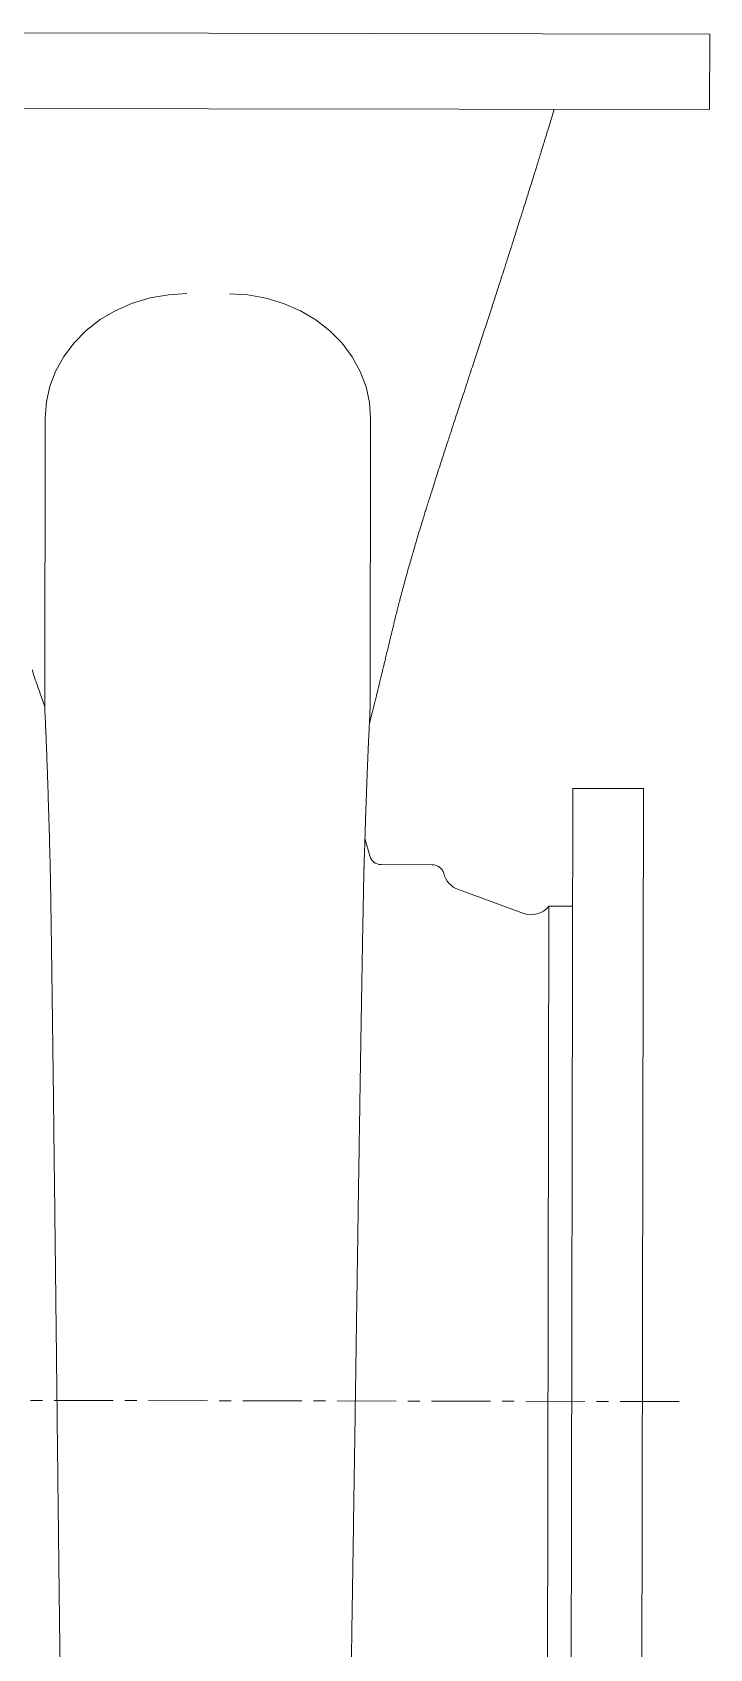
# Model space of a CAD drawing. Extents: x 766778 to 845620, y 133762 to 209800.
# Drawn here: x 788761 to 789048, y 190534 to 191219 of the extents above; entities that cross this region are included whole.
import ezdxf

# ---------------------------------------------------------------- set-up
doc = ezdxf.new("R2010")
doc.units = 0
doc.header["$MEASUREMENT"] = 0
doc.linetypes.add('CENTERX2', pattern=[4, 2.5, -0.5, 0.5, -0.5])
doc.layers.get('0').update_dxf_attribs({"color": 1, "linetype": 'CONTINUOUS'})

# ---------------------------------------------------------------- blocks, each defined once
blk = doc.blocks.new('fifui')
at = {"color": 252, "linetype": 'Continuous', "lineweight": 5}
for p, q in [((405340.59, -7790.14), (405553.09, -7790.14)), ((405553.09, -7790.14), (405765.59, -7790.14)), ((405765.59, -7822.14), (405765.59, -7790.14)), ((405340.59, -7822.14), (405553.09, -7822.14)), ((405553.09, -7822.14), (405765.59, -7822.14)), ((405521.06, -7904.66), (405528.55, -7902.42)), ((405528.55, -7902.42), (405536.27, -7901.06)), ((405536.27, -7901.06), (405544.09, -7900.61)), ((405562.09, -7900.61), (405569.91, -7901.06)), ((405569.91, -7901.06), (405577.64, -7902.42)), ((405577.64, -7902.42), (405585.13, -7904.66)), ((405507.37, -7911.64), (405513.96, -7907.75)), ((405513.96, -7907.75), (405521.06, -7904.66)), ((405585.13, -7904.66), (405592.23, -7907.75)), ((405592.23, -7907.75), (405598.82, -7911.64)), ((405496.26, -7921.52), (405501.44, -7916.26)), ((405501.44, -7916.26), (405507.37, -7911.64)), ((405598.82, -7911.64), (405604.75, -7916.26)), ((405604.75, -7916.26), (405609.93, -7921.52)), ((405491.93, -7927.3), (405496.26, -7921.52)), ((405609.93, -7921.52), (405614.26, -7927.3)), ((405488.51, -7933.5), (405491.93, -7927.3)), ((405614.26, -7927.3), (405617.68, -7933.5)), ((405486.05, -7939.99), (405488.51, -7933.5)), ((405617.68, -7933.5), (405620.14, -7939.99)), ((405484.58, -7946.65), (405486.05, -7939.99)), ((405620.14, -7939.99), (405621.61, -7946.65)), ((405484.09, -7953.35), (405484.58, -7946.65)), ((405621.61, -7946.65), (405622.09, -7953.35)), ((405484.09, -8075.83), (405484.09, -7953.35)), ((405622.09, -7953.35), (405622.09, -8075.83)), ((405484.09, -8075.91), (405484.09, -8075.83)), ((405622.09, -8075.83), (405621.92, -8078.23)), ((405738.09, -8110.14), (405708.09, -8110.14)), ((405708.09, -8630.14), (405708.09, -8110.14)), ((405738.09, -8630.14), (405738.09, -8110.14)), ((405622.08, -8138.98), (405620, -8131.51)), ((405648.6, -8142.64), (405626.89, -8142.64)), ((405686.96, -8163.16), (405659.66, -8153.19)), ((405708.09, -8160.14), (405698.09, -8160.14)), ((405698.09, -8580.14), (405698.09, -8160.14))]:
    blk.add_line(p, q, dxfattribs=at)
at = {"color": 252, "linetype": 'CENTERX2', "lineweight": 5, "ltscale": 10}
blk.add_line((404808.66, -8370.14), (405758.06, -8370.14), dxfattribs=at)
at = {"color": 252, "linetype": 'Continuous', "lineweight": 5}
for centre, radius, start, end in [((405626.89, -8137.64), 5, 195.52411, 270), ((405648.6, -8147.64), 5, 14.84796, 90), ((405663.09, -8143.79), 10, 194.84796, 249.93759), ((405690.39, -8153.76), 10, 249.93759, 320.3921)]:
    blk.add_arc(centre, radius, start, end, dxfattribs=at)
for points, knots in [([(405621.8, -8082.87), (405621.82, -8082.79), (405621.98, -8082.17), (405622.27, -8081.04), (405622.69, -8079.36), (405623.15, -8077.54), (405623.67, -8075.46), (405624.21, -8073.28), (405624.72, -8071.23), (405625.14, -8069.49), (405625.53, -8067.88), (405625.98, -8066.04), (405626.5, -8063.89), (405627.02, -8061.72), (405627.46, -8059.9), (405627.83, -8058.35), (405628.22, -8056.76), (405628.68, -8054.83), (405629.23, -8052.53), (405629.9, -8049.71), (405630.65, -8046.53), (405631.47, -8043.08), (405632.24, -8039.86), (405632.96, -8036.88), (405633.63, -8034.19), (405634.27, -8031.66), (405634.97, -8028.96), (405635.8, -8025.84), (405636.75, -8022.31), (405637.75, -8018.66), (405638.72, -8015.23), (405639.58, -8012.24), (405640.36, -8009.54), (405641.18, -8006.73), (405642.16, -8003.43), (405643.21, -7999.92), (405644.21, -7996.64), (405645, -7994.06), (405645.69, -7991.83), (405646.36, -7989.67), (405647.11, -7987.28), (405648.02, -7984.39), (405649.12, -7980.91), (405650.34, -7977.07), (405651.49, -7973.47), (405652.52, -7970.28), (405653.6, -7966.94), (405654.89, -7962.97), (405656.34, -7958.5), (405657.76, -7954.16), (405659.03, -7950.26), (405660.21, -7946.65), (405661.44, -7942.92), (405662.78, -7938.81), (405664.18, -7934.54), (405665.49, -7930.54), (405667.04, -7925.79), (405668.95, -7919.94), (405671.23, -7912.92), (405673.42, -7906.17), (405675.46, -7899.84), (405677.16, -7894.54), (405678.7, -7889.74), (405680.16, -7885.14), (405681.84, -7879.84), (405683.61, -7874.26), (405685.28, -7868.94), (405686.74, -7864.3), (405687.96, -7860.36), (405689.01, -7857.01), (405690.04, -7853.7), (405691.16, -7850.09), (405692.44, -7845.91), (405693.88, -7841.24), (405695.55, -7835.8), (405697.51, -7829.36), (405698.94, -7824.67), (405699.7, -7822.14)], [0, 0, 0, 0, 0.0014882, 0.0115743, 0.0208958, 0.0320033, 0.0444735, 0.0578916, 0.0701914, 0.079769, 0.0873016, 0.0971832, 0.1102023, 0.1224035, 0.1320053, 0.1390997, 0.1466992, 0.1563169, 0.1679362, 0.1803475, 0.1968945, 0.2128473, 0.2279122, 0.2406218, 0.2492656, 0.2576536, 0.2673778, 0.2785362, 0.2913886, 0.3056027, 0.317914, 0.3284305, 0.3377747, 0.3470001, 0.3587346, 0.3734591, 0.3849591, 0.3940617, 0.4012081, 0.4088451, 0.4173657, 0.4270053, 0.4400649, 0.4549045, 0.4684736, 0.4787853, 0.4890713, 0.5045226, 0.5216631, 0.5372004, 0.5511678, 0.5635921, 0.5759171, 0.5912715, 0.6077439, 0.6216954, 0.6339913, 0.6586057, 0.6842794, 0.7087924, 0.7302612, 0.7513893, 0.7648352, 0.7810107, 0.7998951, 0.8206723, 0.8394533, 0.8554735, 0.8691122, 0.8803877, 0.8904274, 0.9035271, 0.9179344, 0.9336445, 0.9518171, 0.9739358, 1, 1, 1, 1]), ([(405478.85, -8060.27), (405478.87, -8060.42), (405479.07, -8061.59), (405480.14, -8064.63), (405481.91, -8069.52), (405483.37, -8073.78), (405484.09, -8075.91)], [0, 0, 0, 0, 0.039669, 0.307911, 0.653438, 1, 1, 1, 1]), ([(405486.61, -8146.06), (405486.58, -8144.94), (405486.43, -8139.4), (405486.16, -8130.16), (405485.8, -8118.43), (405485.45, -8107.95), (405485.1, -8098.59), (405484.77, -8090.28), (405484.43, -8082.63), (405484.21, -8078.15), (405484.09, -8075.91)], [0, 0, 0, 0, 0.036996, 0.182967, 0.329056, 0.475027, 0.605579, 0.736131, 0.868065, 1, 1, 1, 1]), ([(405619.58, -8146.15), (405619.6, -8145.42), (405619.67, -8142.93), (405619.79, -8138.63), (405619.95, -8133.11), (405620.13, -8127.23), (405620.31, -8121.49), (405620.49, -8116.16), (405620.65, -8111.57), (405620.79, -8107.51), (405620.91, -8104.2), (405621.01, -8101.52), (405621.1, -8099.31), (405621.19, -8097.06), (405621.29, -8094.56), (405621.4, -8091.72), (405621.54, -8088.61), (405621.69, -8085.27), (405621.86, -8081.74), (405621.97, -8079.44), (405622.03, -8078.23)], [0, 0, 0, 0, 0.025064, 0.086056, 0.151298, 0.223611, 0.303342, 0.370562, 0.434125, 0.491754, 0.543478, 0.580622, 0.614012, 0.648005, 0.689282, 0.737908, 0.792811, 0.854798, 0.923866, 1, 1, 1, 1]), ([(405486.57, -8143.93), (405486.57, -8143.93), (405486.57, -8143.95), (405486.58, -8144.49), (405486.6, -8145.79), (405486.64, -8147.84), (405486.69, -8150.4), (405486.76, -8154.15), (405486.85, -8159.13), (405486.96, -8165.56), (405487.07, -8172.45), (405487.18, -8179.35), (405487.3, -8186.92), (405487.42, -8194.95), (405487.55, -8203.31), (405487.67, -8211.44), (405487.8, -8219.84), (405487.93, -8228.96), (405488.07, -8238.88), (405488.22, -8250), (405488.4, -8262.39), (405488.58, -8276.13), (405488.78, -8290.71), (405488.99, -8306.09), (405489.2, -8322.27), (405489.41, -8338.36), (405489.62, -8354.25), (405489.82, -8369.8), (405490.03, -8385.5), (405490.23, -8401.02), (405490.43, -8416.08), (405490.62, -8430.61), (405490.82, -8445.36), (405491.02, -8460.22), (405491.23, -8475.1), (405491.43, -8489.54), (405491.63, -8504.01), (405491.84, -8518.93), (405492.06, -8533.49), (405492.27, -8547.6), (405492.48, -8561.18), (405492.7, -8574.95), (405492.91, -8587.71), (405493.1, -8599.13), (405493.27, -8608.89), (405493.43, -8617.76), (405493.56, -8624.89), (405493.67, -8630.52), (405493.75, -8634.87), (405493.83, -8638.9), (405493.91, -8642.74), (405493.99, -8646.69), (405494.08, -8651.07), (405494.19, -8656.03), (405494.31, -8661.31), (405494.43, -8666.83), (405494.57, -8672.52), (405494.72, -8678.47), (405494.84, -8683.08), (405494.91, -8685.6), (405494.93, -8686.17)], [0, 0, 0, 0, 0.004237, 0.009898, 0.018437, 0.027086, 0.035875, 0.04485, 0.059566, 0.074734, 0.089934, 0.104211, 0.117531, 0.134566, 0.149708, 0.163433, 0.177709, 0.193486, 0.210109, 0.227584, 0.248484, 0.270484, 0.293502, 0.317531, 0.34257, 0.368615, 0.391738, 0.415595, 0.439953, 0.463784, 0.486959, 0.509472, 0.531318, 0.555957, 0.579684, 0.602554, 0.626071, 0.65097, 0.677264, 0.700445, 0.724629, 0.749815, 0.776003, 0.796787, 0.816356, 0.834632, 0.851612, 0.861741, 0.871343, 0.880418, 0.888965, 0.897657, 0.907909, 0.919768, 0.933236, 0.946703, 0.96147, 0.97754, 0.994919, 1, 1, 1, 1]), ([(405611.27, -8685.77), (405611.33, -8683.81), (405611.45, -8679.39), (405611.63, -8672.23), (405611.83, -8663.78), (405612.04, -8654.34), (405612.26, -8643.65), (405612.48, -8632.7), (405612.69, -8621.54), (405612.89, -8610.38), (405613.09, -8599.31), (405613.26, -8589.32), (405613.4, -8580.52), (405613.52, -8572.91), (405613.64, -8565.61), (405613.77, -8557.49), (405613.91, -8547.99), (405614.08, -8536.67), (405614.27, -8524.14), (405614.47, -8510.38), (405614.68, -8495.56), (405614.9, -8480.02), (405615.1, -8464.77), (405615.31, -8450.02), (405615.5, -8435.8), (405615.69, -8421.48), (405615.88, -8407.07), (405616.07, -8392.6), (405616.26, -8378.23), (405616.44, -8364.24), (405616.61, -8351.33), (405616.76, -8339.59), (405616.9, -8328.96), (405617.03, -8318.98), (405617.16, -8309.65), (405617.28, -8300.61), (405617.4, -8291.36), (405617.53, -8281.39), (405617.68, -8270.55), (405617.83, -8259.92), (405617.97, -8249.73), (405618.1, -8240.5), (405618.22, -8231.75), (405618.34, -8223.83), (405618.44, -8216.74), (405618.53, -8210.46), (405618.62, -8204.68), (405618.7, -8198.98), (405618.79, -8192.94), (405618.89, -8186.51), (405619, -8179.92), (405619.1, -8173.4), (405619.21, -8167.07), (405619.31, -8161.13), (405619.39, -8156.24), (405619.46, -8152.23), (405619.52, -8149.12), (405619.57, -8146.67), (405619.6, -8145), (405619.62, -8144.15), (405619.63, -8143.82), (405619.62, -8143.88), (405619.62, -8143.89)], [0, 0, 0, 0, 0.017014, 0.038241, 0.058166, 0.083671, 0.108971, 0.134064, 0.157821, 0.181363, 0.203775, 0.224576, 0.239791, 0.254013, 0.267243, 0.280104, 0.298232, 0.318028, 0.339484, 0.362597, 0.38736, 0.412758, 0.438144, 0.460356, 0.48257, 0.504783, 0.52699, 0.549187, 0.571371, 0.59293, 0.613308, 0.630564, 0.646871, 0.66223, 0.676642, 0.690183, 0.704333, 0.720039, 0.73729, 0.756078, 0.771329, 0.787065, 0.801717, 0.815123, 0.827291, 0.838226, 0.847958, 0.857988, 0.869186, 0.881547, 0.89461, 0.907981, 0.921661, 0.935304, 0.948573, 0.958297, 0.967811, 0.977148, 0.986356, 0.992329, 0.998177, 1, 1, 1, 1]), ([(405486.73, -8150.66), (405486.74, -8150.83), (405486.75, -8151.13), (405486.74, -8151.07), (405486.74, -8151.05)], [0, 0, 0, 0, 0.567567, 1, 1, 1, 1])]:
    blk.add_open_spline(points, degree=3, knots=knots, dxfattribs=at)
blk = doc.blocks.new('A$C7EB86452')
at = {"rotation": 352.0000000000881}
blk.add_blockref('fifui', (-398601.24, 63941.46), dxfattribs=at)
blk = doc.blocks.new('ENGINE')
at = {"color": 4, "linetype": 'Continuous', "ltscale": 12, "rotation": 7.698618751251217}
blk.add_blockref('A$C7EB86452', (945855.32, 205857.51), dxfattribs=at)

msp = doc.modelspace()

# ---------------------------------------------------------------- block references
at = {"color": 7, "linetype": 'Continuous', "rotation": 0.1984573570547499}
msp.add_blockref('ENGINE', (-158232.80366, -17964.77499), dxfattribs=at)

doc.saveas('drawing.dxf')
